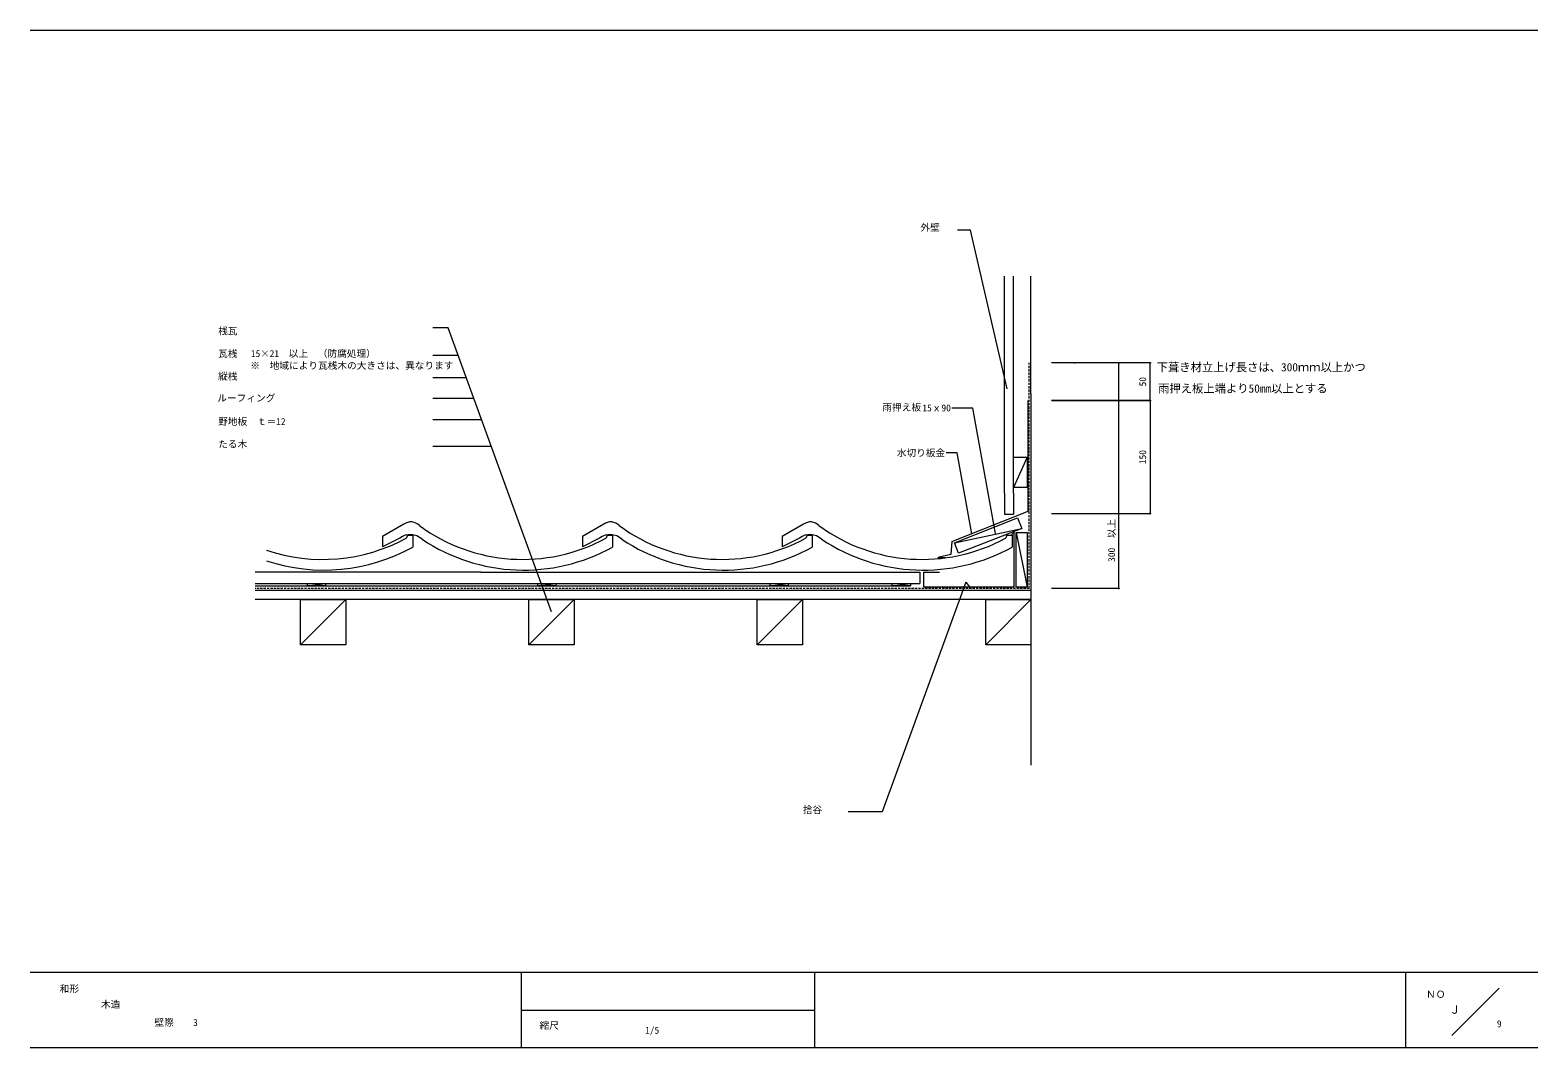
# Model space of a CAD drawing. Units: millimetres, scale not verified, with parts at other scales. Extents: x -203 to 197, y -138 to 132.
import ezdxf
from ezdxf.enums import TextEntityAlignment as Align

# ---------------------------------------------------------------- set-up
doc = ezdxf.new("R2010")
doc.units = ezdxf.units.MM
doc.header["$LTSCALE"] = 0.5
doc.header["$PDMODE"] = 32
doc.header["$PDSIZE"] = 0.25
doc.linetypes.add('DASHED1', pattern=[1.8, 1.2, -0.6])
for name, color, linetype, lineweight in [('0-0', 5, 'Continuous', 18), ('1-0', 3, 'Continuous', 18), ('1-1', 7, 'Continuous', 18), ('1-2', 7, 'Continuous', 18), ('1-3', 7, 'Continuous', 18)]:
    doc.layers.add(name, color=color, linetype=linetype, lineweight=lineweight)
doc.styles.add('ＭＳ ゴシック', font='')
doc.styles.get('ＭＳ ゴシック').set_extended_font_data('MS Gothic')

msp = doc.modelspace()

# ---------------------------------------------------------------- linework, layer by layer
at = {"layer": '0-0'}
for p, q in [((-203.2432, 131.6351), (196.7568, 131.6351)), ((196.7568, -118.3649), (-203.2433, -118.3649)), ((-72.973, -118.3649), (-72.973, -138.3649)), ((4.8649, -118.3649), (4.8649, -138.3649)), ((161.7568, -138.3649), (161.7568, -118.3649)), ((186.4865, -122.5541), (173.9189, -135.1216)), ((-72.973, -128.3649), (4.8649, -128.3649)), ((196.7568, -138.3649), (-203.2432, -138.3649))]:
    msp.add_line(p, q, dxfattribs=at)
at = {"layer": '1-0'}
for p, q in [((-104.0624, 0.552), (-109.7341, -2.6729)), ((-51.0624, 0.5521), (-56.7341, -2.6729)), ((1.9376, 0.552), (-3.734, -2.6729)), ((-109.7341, -2.6729), (-109.7341, -5.4729)), ((-105.1616, -3.1042), (-109.7341, -5.4729)), ((-101.734, -2.3301), (-101.734, -5.5114)), ((-56.7341, -2.6729), (-56.7341, -5.4729)), ((-52.1616, -3.1042), (-56.7341, -5.4729)), ((-50.1235, -2.3301), (-48.734, -2.3301)), ((-48.734, -2.3301), (-48.734, -5.5114)), ((-48.734, -2.3301), (-48.734, -5.5114)), ((-3.734, -2.6729), (-3.734, -5.4729)), ((0.8384, -3.1042), (-3.734, -5.4729)), ((2.8765, -2.3301), (4.266, -2.3301)), ((4.266, -2.3301), (4.266, -5.5114)), ((4.266, -2.3301), (4.266, -5.5114)), ((4.266, -2.3301), (4.266, -5.5114)), ((55.8765, -2.3301), (57.266, -2.3301)), ((57.266, -2.3301), (57.266, -5.5114)), ((57.266, -2.3301), (57.266, -5.5114))]:
    msp.add_line(p, q, dxfattribs=at)
for points in [[(-103.1235, -2.3301), (-101.734, -2.3301), (-101.734, -5.5114)], [(2.8766, -2.3301), (4.266, -2.3301), (4.266, -5.5114)]]:
    msp.add_lwpolyline(points, dxfattribs=at)
for centre, radius, start, end in [((-102.2226, -1.8964), 3.0627, 42.69055, 126.92075), ((-72.6013, 37.492), 46.2741, 233.73811, 298.51938), ((-49.2226, -1.8964), 3.0627, 42.69055, 126.92075), ((-19.6014, 37.492), 46.2741, 233.73811, 298.51938), ((3.7775, -1.8964), 3.0627, 42.69055, 126.92075), ((33.3987, 37.492), 46.2741, 233.73811, 298.51938), ((-125.6014, 37.492), 46.2741, 251.19485, 298.51938), ((-102.4093, -6.8228), 4.6263, 47.12305, 126.50717), ((-104.1634, -2.3595), 1.0402, 309.08185, 1.61447), ((-72.2944, 36.9313), 48.5435, 236.25316, 299.03502), ((-49.4093, -6.8228), 4.6263, 47.12305, 126.50717), ((-51.1634, -2.3595), 1.0402, 309.08185, 1.61447), ((-19.2944, 36.9313), 48.5435, 236.25316, 299.03502), ((3.5908, -6.8228), 4.6263, 47.12305, 126.50717), ((1.8366, -2.3595), 1.0402, 309.08185, 1.61447), ((1.8367, -2.3595), 1.0402, 309.08185, 1.61447), ((33.7056, 36.9313), 48.5435, 236.25316, 299.03502), ((54.8367, -2.3595), 1.0402, 309.08185, 1.61447), ((-125.2944, 36.9313), 48.5435, 251.72351, 299.03502)]:
    msp.add_arc(centre, radius, start, end, dxfattribs=at)
at = {"layer": '1-1'}
for p, q in [((55.2703, 8.7595), (55.2703, 66.3649)), ((57.6703, 8.7595), (57.6703, 66.3649)), ((62.2703, 35.2705), (62.2703, 66.3649)), ((62.2703, 35.2705), (62.2703, -32.5541)), ((-96.3926, 21.2847), (-80.9354, 21.2847)), ((46.5534, -1.9927), (42.6792, 19.5041)), ((61.2703, 18.3212), (57.6703, 10.3212)), ((57.6703, 18.3212), (61.2703, 18.3212)), ((57.6703, 10.3212), (57.6703, 18.3212)), ((61.2703, 18.3212), (61.2703, 10.3212)), ((55.2703, 8.7595), (55.2703, 3.197)), ((61.2703, 10.3212), (57.6703, 10.3212)), ((57.6703, 8.7595), (57.6703, 3.197)), ((41.979, -4.3585), (58.7227, 2.248)), ((55.2703, 3.197), (57.6703, 3.197)), ((58.7227, 2.248), (59.8238, -0.5426)), ((58.3092, -1.6715), (61.3093, -16.1516)), ((58.3092, -1.6715), (61.3093, -1.6715)), ((58.3092, -16.1516), (58.3092, -1.6715)), ((61.3093, -1.6715), (61.3093, -16.1516)), ((43.08, -7.1491), (41.979, -4.3585)), ((-83.6866, -12.1735), (-143.5135, -12.1735)), ((-143.5135, -15.1735), (32.8331, -15.1735)), ((-143.5135, -15.7736), (30.2762, -15.7736)), ((-129.6581, -15.7736), (-124.8581, -15.1736)), ((-83.6866, -12.1735), (32.8331, -12.1735)), ((-68.5449, -15.7736), (-63.745, -15.1736)), ((-6.9049, -15.7736), (-2.1049, -15.1736)), ((25.4762, -15.7736), (30.2762, -15.1736)), ((32.8331, -12.1735), (32.8331, -15.1735)), ((62.2703, -17.0007), (-143.5135, -17.0007)), ((62.2703, -19.4007), (-143.5135, -19.4007)), ((-119.5296, -19.4007), (-131.5296, -31.4007)), ((-58.9296, -19.4007), (-70.9296, -31.4007)), ((1.6703, -19.4007), (-10.3296, -31.4007)), ((62.2703, -19.4007), (50.2703, -31.4007)), ((61.3093, -16.1516), (58.3092, -16.1516)), ((62.2703, -32.5541), (62.2703, -63.3719))]:
    msp.add_line(p, q, dxfattribs=at)
at = {"layer": '1-1', "color": 3, "linetype": 'DASHED1'}
for q in [(61.8058, 43.3627), (-143.5135, -16.5014)]:
    msp.add_line((61.8058, -16.5014), q, dxfattribs=at)
at = {"layer": '1-1', "color": 3}
for p, q in [((61.5533, 3.9876), (61.5533, 20.869)), ((57.8031, -1.5463), (57.143, -2.2384)), ((57.8031, -16.0263), (57.8031, -1.5463)), ((33.8881, -16.0263), (57.8031, -16.0263))]:
    msp.add_line(p, q, dxfattribs=at)
at = {"layer": '1-1'}
for points in [[(52.894, -1.9351), (46.8989, 31.3295), (41.308, 31.3295)], [(41.979, -4.3585), (59.8238, -0.5426), (43.08, -7.1491)]]:
    msp.add_lwpolyline(points, dxfattribs=at)
at = {"layer": '1-1', "color": 3}
for points in [[(41.2653, -4.0173), (41.3113, -3.9992), (61.5533, 3.9876)], [(41.2653, -4.0173), (41.0281, -7.4781), (37.5629, -8.29), (39.5628, -8.2306)], [(33.8881, -16.0263), (33.8881, -12.1735), (37.997, -12.1735)]]:
    msp.add_lwpolyline(points, dxfattribs=at)
at = {"layer": '1-1'}
for points in [[(-129.6581, -15.7736), (-129.6581, -15.1736), (-124.8581, -15.1736), (-124.8581, -15.7736)], [(-68.5449, -15.7736), (-68.5449, -15.1736), (-63.745, -15.1736), (-63.745, -15.7736)], [(-6.9049, -15.7736), (-6.9049, -15.1736), (-2.1049, -15.1736), (-2.1049, -15.7736)], [(25.4762, -15.7736), (25.4762, -15.1736), (30.2762, -15.1736), (30.2762, -15.7736)], [(-131.5296, -31.4007), (-131.5296, -19.4007), (-119.5296, -19.4007), (-119.5296, -31.4007)], [(-70.9296, -31.4007), (-70.9296, -19.4007), (-58.9296, -19.4007), (-58.9296, -31.4007)], [(-10.3296, -31.4007), (-10.3296, -19.4007), (1.6703, -19.4007), (1.6703, -31.4007)], [(50.2703, -31.4007), (50.2703, -19.4007), (62.2703, -19.4007), (62.2703, -31.4007)]]:
    msp.add_lwpolyline(points, close=True, dxfattribs=at)
at = {"layer": '1-2'}
msp.add_line((73.7361, 43.3627), (74.0155, 43.3627), dxfattribs=at)
at = {"layer": '1-3'}
for p, q in [((46.271, 78.5559), (42.7508, 78.5559)), ((55.9323, 36.4916), (46.271, 78.5559)), ((-92.3598, 52.6731), (-96.3926, 52.6731)), ((-64.9369, -22.6709), (-92.3598, 52.6731)), ((-96.3926, 45.3918), (-89.7097, 45.3918)), ((93.8835, 43.3627), (67.7363, 43.3627)), ((85.5529, 43.3627), (67.7363, 43.3627)), ((85.5529, -16.5014), (85.5529, 43.3627)), ((93.8835, 33.3627), (93.8835, 43.3627)), ((-96.3926, 39.4563), (-87.5493, 39.4563)), ((-96.3926, 34.0154), (-85.569, 34.0154)), ((67.7363, 33.3627), (93.8835, 33.3627)), ((93.8835, 33.3627), (67.7363, 33.3627)), ((93.8835, 33.3627), (93.8835, 3.3627)), ((-96.3926, 28.3272), (-83.4987, 28.3272)), ((42.6792, 19.5041), (39.8093, 19.5041)), ((67.7363, 3.3627), (93.8835, 3.3627)), ((45.0329, -14.7914), (22.8373, -75.7731)), ((45.0329, -14.7914), (45.9742, -16.0819)), ((85.5529, -16.5014), (67.7363, -16.5014)), ((22.8373, -75.7731), (13.7838, -75.7731))]:
    msp.add_line(p, q, dxfattribs=at)
at = {"layer": '1-3', "color": 3}
msp.add_line((61.5533, 20.869), (61.5533, 33.3627), dxfattribs=at)
at = {"layer": '1-3'}
for p in [(85.5529, 43.3627), (93.8835, 43.3627), (93.8835, 33.3627), (93.8835, 3.3627), (85.5529, -16.5014)]:
    msp.add_point(p, dxfattribs=at)

# ---------------------------------------------------------------- texts
at = {"layer": '0-0', "color": 7, "style": 'ＭＳ ゴシック'}
for s, height, p in [('和形', 1.833, (-195.4054, -124.1757)), ('ＮＯ', 1.833, (167.1021, -125.6345)), ('木造', 1.833, (-184.4438, -128.2884)), ('Ｊ', 2.199, (173.238, -129.9766)), ('縮尺', 1.833, (-68.1081, -133.9054))]:
    msp.add_text(s, height=height, dxfattribs=at).set_placement(p, align=Align.BOTTOM_LEFT)
at = {"layer": '1-0', "color": 7, "style": 'ＭＳ ゴシック'}
msp.add_text('1/5', height=1.833, dxfattribs=at).set_placement((-40.0932, -135.1819), align=Align.BOTTOM_LEFT)
at = {"layer": '1-1', "style": 'ＭＳ ゴシック'}
msp.add_text('※\u3000地域により瓦桟木の大きさは、異なります', height=1.833, dxfattribs=at).set_placement((-144.824, 41.1777), align=Align.BOTTOM_LEFT)
at = {"layer": '1-3', "style": 'ＭＳ ゴシック'}
for s, height, p in [('外壁', 1.833, (32.9722, 77.8201)), ('桟瓦', 1.833, (-153.359, 50.338)), ('瓦桟', 1.833, (-153.359, 44.338)), ('15×21\u3000以上\u3000（防腐処理）', 1.833, (-144.6779, 44.3724)), ('縦桟', 1.833, (-153.359, 38.338)), ('下葺き材立上げ長さは、300ｍｍ以上かつ', 2.199, (95.6291, 40.4507)), ('雨押え板上端より50mm以上とする', 2.199, (96.0157, 34.8036)), ('ルーフィング', 1.833, (-153.5998, 32.5639)), ('雨押え板', 1.833, (22.8714, 30.097)), ('15ｘ90', 1.833, (33.4715, 29.9409)), ('野地板\u3000ｔ＝12', 1.833, (-153.359, 26.3381)), ('たる木', 1.833, (-153.359, 20.3381)), ('水切り板金', 1.833, (26.686, 18.0223)), ('捨谷', 1.833, (1.7531, -76.6556)), ('壁際\u3000\u30003', 1.833, (-170.2781, -133.1048)), ('9', 1.833, (185.8933, -133.4483))]:
    msp.add_text(s, height=height, dxfattribs=at).set_placement(p, align=Align.BOTTOM_LEFT)
for s, p in [('50', (93.3835, 37.1127)), ('150', (93.3835, 16.4877)), ('300\u3000以上', (85.1315, -9.4369))]:
    msp.add_text(s, height=1.833, rotation=90, dxfattribs=at).set_placement(p, align=Align.BOTTOM_LEFT)

doc.saveas('drawing.dxf')
